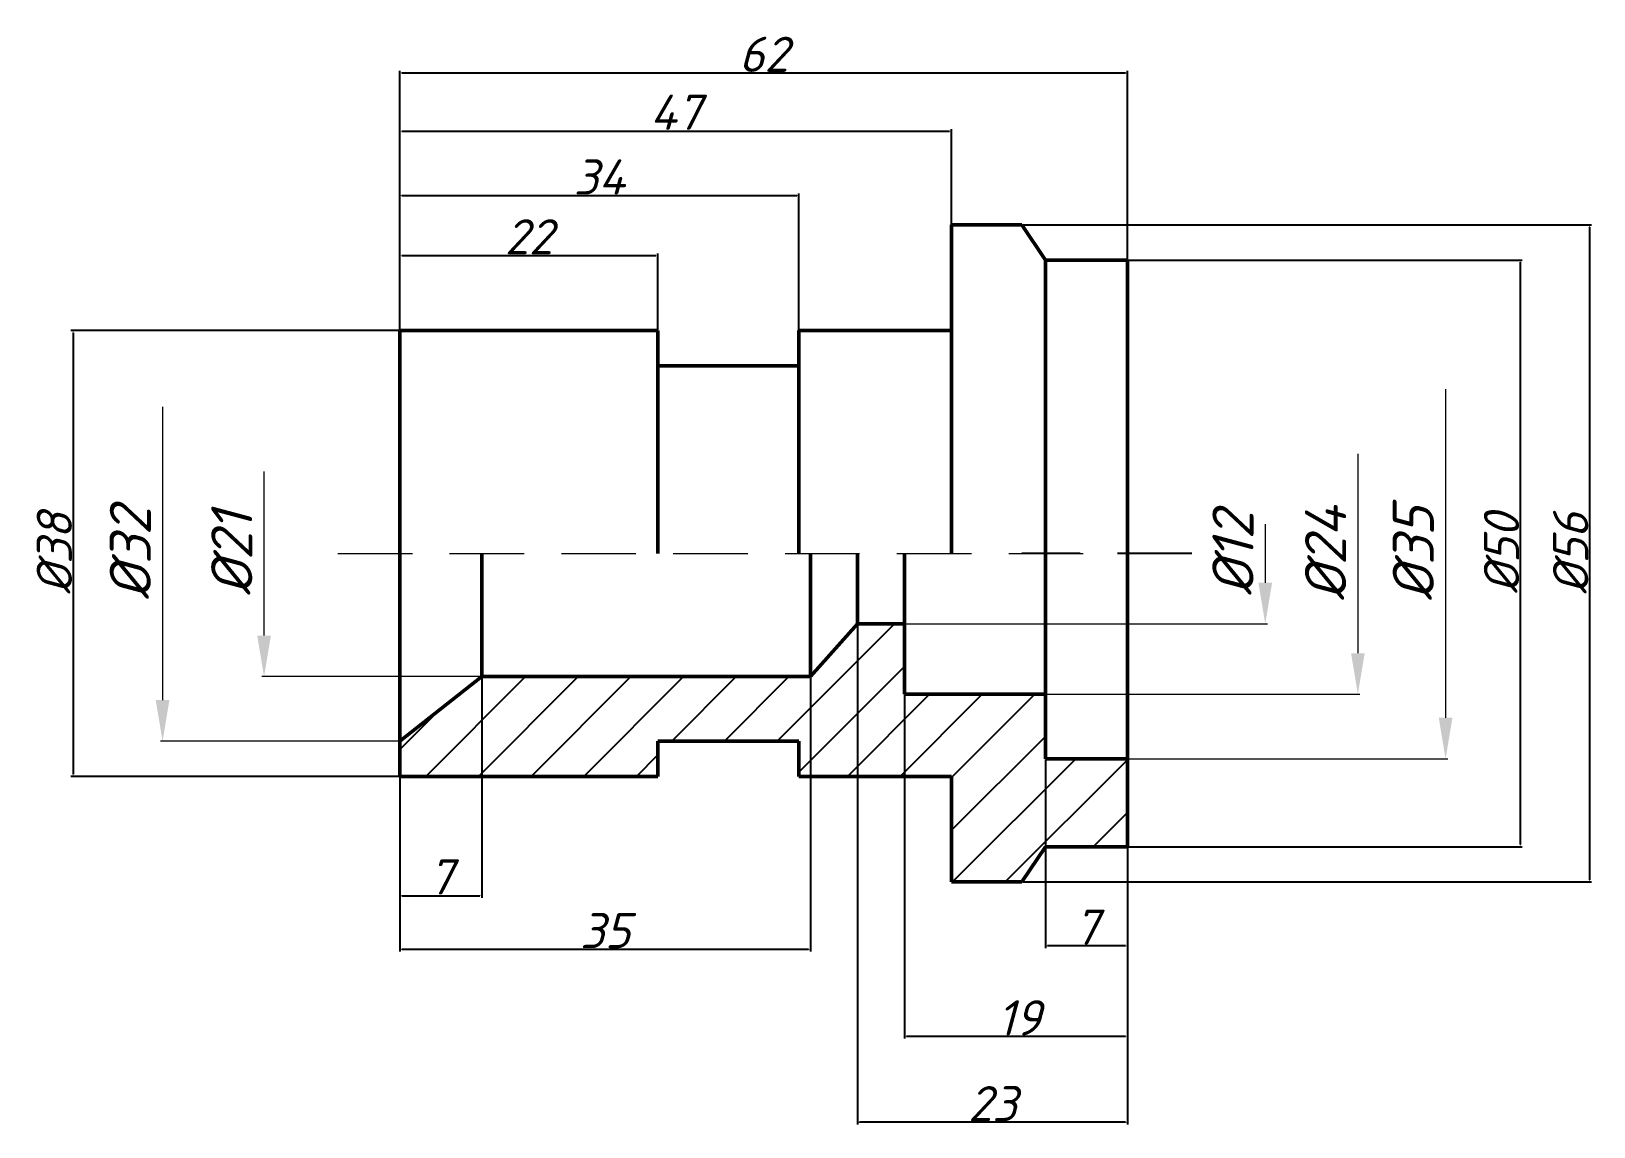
# Model space of a CAD drawing. Header units: millimetres. Extents: x 1307 to 2317, y 1582 to 2235.
# Drawn here: x 1641.2 to 1774.3, y 1582.1 to 1675.5 of the extents above; entities that cross this region are included whole.
import ezdxf

# ---------------------------------------------------------------- set-up
doc = ezdxf.new("R2010")
doc.units = ezdxf.units.MM
doc.linetypes.add('штриховая2', pattern=[9.525, 6.35, -3.175])
doc.linetypes.add('штрихпунктирная2', pattern=[12.7, 6.35, -3.175, 0, -3.175])
doc.styles.get("Standard").update_dxf_attribs({"font": 'isocpeui.ttf', "height": 3})
doc.dimstyles.get("Standard").update_dxf_attribs({"dimtxt": 3, "dimasz": 0.18, "dimexe": 0.18, "dimexo": 0.0625, "dimgap": 0.09, "dimtad": 1, "dimtoh": 1, "dimdec": 0, "dimzin": 0, "dimdsep": 46, "dimtxsty": 'Standard', "dimcen": 0.09, "dimadec": 0, "dimazin": 0, "dimtfac": 1, "dimtdec": 0, "dimtofl": 0, "dimtmove": 0, "dimatfit": 3, "dimfxl": 1, "dimtolj": 1, "dimtzin": 0, "dimarcsym": 0})

# ---------------------------------------------------------------- blocks, each defined once
blk = doc.blocks.new('*D73')
at = {"color": 0, "lineweight": -2, "transparency": 16777216}
for p, q in [((1672.56, 1650.07), (1672.56, 1656.59)), ((1672.74, 1656.41), (1694.38, 1656.41)), ((1694.56, 1650.07), (1694.56, 1656.59))]:
    blk.add_line(p, q, dxfattribs=at)
at = {"color": 0, "lineweight": 15, "transparency": 16777216}
for points in [[(1672.74, 1656.44), (1672.74, 1656.38), (1672.56, 1656.41)], [(1694.38, 1656.44), (1694.38, 1656.38), (1694.56, 1656.41)]]:
    blk.add_solid(points, dxfattribs=at)
at = {"layer": 'Defpoints', "color": 0, "lineweight": 15, "transparency": 16777216}
for p in [(1694.56, 1656.41), (1672.56, 1650.01), (1694.56, 1650.01)]:
    blk.add_point(p, dxfattribs=at)
at = {"color": 0, "lineweight": 15, "transparency": 16777216, "insert": (1683.56, 1658), "char_height": 3, "attachment_point": 5}
blk.add_mtext('\\A1;22', dxfattribs=at)
blk = doc.blocks.new('*D74')
at = {"color": 0, "lineweight": -2, "transparency": 16777216}
for p, q in [((1672.56, 1650.07), (1672.56, 1661.69)), ((1672.74, 1661.51), (1706.38, 1661.51)), ((1706.56, 1647.07), (1706.56, 1661.69))]:
    blk.add_line(p, q, dxfattribs=at)
at = {"color": 0, "lineweight": 15, "transparency": 16777216}
for points in [[(1672.74, 1661.54), (1672.74, 1661.48), (1672.56, 1661.51)], [(1706.38, 1661.54), (1706.38, 1661.48), (1706.56, 1661.51)]]:
    blk.add_solid(points, dxfattribs=at)
at = {"layer": 'Defpoints', "color": 0, "lineweight": 15, "transparency": 16777216}
for p in [(1706.56, 1661.51), (1672.56, 1650.01), (1706.56, 1647.01)]:
    blk.add_point(p, dxfattribs=at)
at = {"color": 0, "lineweight": 15, "transparency": 16777216, "insert": (1689.56, 1663.1), "char_height": 3, "attachment_point": 5}
blk.add_mtext('\\A1;34', dxfattribs=at)
blk = doc.blocks.new('*D75')
at = {"color": 0, "lineweight": -2, "transparency": 16777216}
for p, q in [((1672.56, 1650.07), (1672.56, 1667.19)), ((1672.74, 1667.01), (1719.38, 1667.01)), ((1719.56, 1650.07), (1719.56, 1667.19))]:
    blk.add_line(p, q, dxfattribs=at)
at = {"color": 0, "lineweight": 15, "transparency": 16777216}
for points in [[(1672.74, 1667.04), (1672.74, 1666.98), (1672.56, 1667.01)], [(1719.38, 1667.04), (1719.38, 1666.98), (1719.56, 1667.01)]]:
    blk.add_solid(points, dxfattribs=at)
at = {"layer": 'Defpoints', "color": 0, "lineweight": 15, "transparency": 16777216}
for p in [(1719.56, 1667.01), (1672.56, 1650.01), (1719.56, 1650.01)]:
    blk.add_point(p, dxfattribs=at)
at = {"color": 0, "lineweight": 15, "transparency": 16777216, "insert": (1696.06, 1668.62), "char_height": 3, "attachment_point": 5}
blk.add_mtext('\\A1;47', dxfattribs=at)
blk = doc.blocks.new('*D76')
at = {"color": 0, "lineweight": -2, "transparency": 16777216}
for p, q in [((1672.56, 1650.07), (1672.56, 1672.15)), ((1672.74, 1671.97), (1734.38, 1671.97)), ((1734.56, 1656.07), (1734.56, 1672.15))]:
    blk.add_line(p, q, dxfattribs=at)
at = {"color": 0, "lineweight": 15, "transparency": 16777216}
for points in [[(1672.74, 1672), (1672.74, 1671.94), (1672.56, 1671.97)], [(1734.38, 1672), (1734.38, 1671.94), (1734.56, 1671.97)]]:
    blk.add_solid(points, dxfattribs=at)
at = {"layer": 'Defpoints', "color": 0, "lineweight": 15, "transparency": 16777216}
for p in [(1734.56, 1671.97), (1734.56, 1656.01), (1672.56, 1650.01)]:
    blk.add_point(p, dxfattribs=at)
at = {"color": 0, "lineweight": 15, "transparency": 16777216, "insert": (1703.56, 1673.56), "char_height": 3, "attachment_point": 5}
blk.add_mtext('\\A1;62', dxfattribs=at)
blk = doc.blocks.new('*D77')
at = {"color": 0, "lineweight": -2, "transparency": 16777216}
for p, q in [((1672.5, 1650.01), (1644.55, 1650.01)), ((1644.73, 1649.83), (1644.73, 1612.19)), ((1672.5, 1612.01), (1644.55, 1612.01))]:
    blk.add_line(p, q, dxfattribs=at)
at = {"color": 0, "lineweight": 15, "transparency": 16777216}
for points in [[(1644.7, 1649.83), (1644.76, 1649.83), (1644.73, 1650.01)], [(1644.7, 1612.19), (1644.76, 1612.19), (1644.73, 1612.01)]]:
    blk.add_solid(points, dxfattribs=at)
at = {"layer": 'Defpoints', "color": 0, "lineweight": 15, "transparency": 16777216}
for p in [(1672.56, 1650.01), (1644.73, 1612.01), (1672.56, 1612.01)]:
    blk.add_point(p, dxfattribs=at)
at = {"color": 0, "lineweight": 15, "transparency": 16777216, "insert": (1643.14, 1631.01), "char_height": 3, "attachment_point": 5, "rotation": 90}
blk.add_mtext('\\A1;%%C38', dxfattribs=at)
blk = doc.blocks.new('*D78')
at = {"color": 0, "lineweight": -2, "transparency": 16777216}
for p, q in [((1679.56, 1620.45), (1679.56, 1601.65)), ((1672.56, 1614.95), (1672.56, 1601.65)), ((1672.74, 1601.83), (1679.38, 1601.83))]:
    blk.add_line(p, q, dxfattribs=at)
at = {"color": 0, "lineweight": 15, "transparency": 16777216}
for points in [[(1672.74, 1601.86), (1672.74, 1601.8), (1672.56, 1601.83)], [(1679.38, 1601.86), (1679.38, 1601.8), (1679.56, 1601.83)]]:
    blk.add_solid(points, dxfattribs=at)
at = {"layer": 'Defpoints', "color": 0, "lineweight": 15, "transparency": 16777216}
for p in [(1679.56, 1620.51), (1672.56, 1615.01), (1679.56, 1601.83)]:
    blk.add_point(p, dxfattribs=at)
at = {"color": 0, "lineweight": 15, "transparency": 16777216, "insert": (1676.06, 1603.44), "char_height": 3, "attachment_point": 5}
blk.add_mtext('\\A1;7', dxfattribs=at)
blk = doc.blocks.new('*D79')
at = {"color": 0, "lineweight": -2, "transparency": 16777216}
for p, q in [((1707.56, 1620.45), (1707.56, 1597.09)), ((1672.56, 1611.95), (1672.56, 1597.09)), ((1672.74, 1597.27), (1707.38, 1597.27))]:
    blk.add_line(p, q, dxfattribs=at)
at = {"color": 0, "lineweight": 15, "transparency": 16777216}
for points in [[(1672.74, 1597.3), (1672.74, 1597.24), (1672.56, 1597.27)], [(1707.38, 1597.3), (1707.38, 1597.24), (1707.56, 1597.27)]]:
    blk.add_solid(points, dxfattribs=at)
at = {"layer": 'Defpoints', "color": 0, "lineweight": 15, "transparency": 16777216}
for p in [(1707.56, 1620.51), (1672.56, 1612.01), (1707.56, 1597.27)]:
    blk.add_point(p, dxfattribs=at)
at = {"color": 0, "lineweight": 15, "transparency": 16777216, "insert": (1690.06, 1598.86), "char_height": 3, "attachment_point": 5}
blk.add_mtext('\\A1;35', dxfattribs=at)
blk = doc.blocks.new('*D80')
at = {"color": 0, "lineweight": -2, "transparency": 16777216}
for p, q in [((1727.56, 1613.45), (1727.56, 1597.37)), ((1734.56, 1613.45), (1734.56, 1597.37)), ((1734.38, 1597.55), (1727.74, 1597.55))]:
    blk.add_line(p, q, dxfattribs=at)
at = {"color": 0, "lineweight": 15, "transparency": 16777216}
for points in [[(1727.74, 1597.58), (1727.74, 1597.52), (1727.56, 1597.55)], [(1734.38, 1597.58), (1734.38, 1597.52), (1734.56, 1597.55)]]:
    blk.add_solid(points, dxfattribs=at)
at = {"layer": 'Defpoints', "color": 0, "lineweight": 15, "transparency": 16777216}
for p in [(1727.56, 1613.51), (1734.56, 1613.51), (1727.56, 1597.55)]:
    blk.add_point(p, dxfattribs=at)
at = {"color": 0, "lineweight": 15, "transparency": 16777216, "insert": (1731.06, 1599.16), "char_height": 3, "attachment_point": 5}
blk.add_mtext('\\A1;7', dxfattribs=at)
blk = doc.blocks.new('*D81')
at = {"color": 0, "lineweight": -2, "transparency": 16777216}
for p, q in [((1715.56, 1618.95), (1715.56, 1589.66)), ((1734.56, 1613.45), (1734.56, 1589.66)), ((1734.38, 1589.84), (1715.74, 1589.84))]:
    blk.add_line(p, q, dxfattribs=at)
at = {"color": 0, "lineweight": 15, "transparency": 16777216}
for points in [[(1715.74, 1589.87), (1715.74, 1589.81), (1715.56, 1589.84)], [(1734.38, 1589.87), (1734.38, 1589.81), (1734.56, 1589.84)]]:
    blk.add_solid(points, dxfattribs=at)
at = {"layer": 'Defpoints', "color": 0, "lineweight": 15, "transparency": 16777216}
for p in [(1715.56, 1619.01), (1734.56, 1613.51), (1715.56, 1589.84)]:
    blk.add_point(p, dxfattribs=at)
at = {"color": 0, "lineweight": 15, "transparency": 16777216, "insert": (1725.32, 1591.43), "char_height": 3, "attachment_point": 5}
blk.add_mtext('\\A1;19', dxfattribs=at)
blk = doc.blocks.new('*D82')
at = {"color": 0, "lineweight": -2, "transparency": 16777216}
for p, q in [((1711.56, 1624.95), (1711.56, 1582.34)), ((1734.56, 1613.45), (1734.56, 1582.34)), ((1734.38, 1582.52), (1711.74, 1582.52))]:
    blk.add_line(p, q, dxfattribs=at)
at = {"color": 0, "lineweight": 15, "transparency": 16777216}
for points in [[(1711.74, 1582.55), (1711.74, 1582.49), (1711.56, 1582.52)], [(1734.38, 1582.55), (1734.38, 1582.49), (1734.56, 1582.52)]]:
    blk.add_solid(points, dxfattribs=at)
at = {"layer": 'Defpoints', "color": 0, "lineweight": 15, "transparency": 16777216}
for p in [(1711.56, 1625.01), (1734.56, 1613.51), (1711.56, 1582.52)]:
    blk.add_point(p, dxfattribs=at)
at = {"color": 0, "lineweight": 15, "transparency": 16777216, "insert": (1723.06, 1584.11), "char_height": 3, "attachment_point": 5}
blk.add_mtext('\\A1;23', dxfattribs=at)
blk = doc.blocks.new('*D83')
at = {"color": 0, "lineweight": -2, "transparency": 16777216}
for p, q in [((1725.62, 1659.01), (1774.08, 1659.01)), ((1773.9, 1658.83), (1773.9, 1603.19)), ((1725.62, 1603.01), (1774.08, 1603.01))]:
    blk.add_line(p, q, dxfattribs=at)
at = {"color": 0, "lineweight": 15, "transparency": 16777216}
for points in [[(1773.87, 1658.83), (1773.93, 1658.83), (1773.9, 1659.01)], [(1773.87, 1603.19), (1773.93, 1603.19), (1773.9, 1603.01)]]:
    blk.add_solid(points, dxfattribs=at)
at = {"layer": 'Defpoints', "color": 0, "lineweight": 15, "transparency": 16777216}
for p in [(1725.56, 1659.01), (1725.56, 1603.01), (1773.9, 1603.01)]:
    blk.add_point(p, dxfattribs=at)
at = {"color": 0, "lineweight": 15, "transparency": 16777216, "insert": (1772.31, 1631.01), "char_height": 3, "attachment_point": 5, "rotation": 90}
blk.add_mtext('\\A1;%%C56', dxfattribs=at)
blk = doc.blocks.new('*D84')
at = {"color": 0, "lineweight": -2, "transparency": 16777216}
for p, q in [((1734.62, 1656.01), (1768.19, 1656.01)), ((1768.01, 1655.83), (1768.01, 1606.19)), ((1734.62, 1606.01), (1768.19, 1606.01))]:
    blk.add_line(p, q, dxfattribs=at)
at = {"color": 0, "lineweight": 15, "transparency": 16777216}
for points in [[(1767.98, 1655.83), (1768.04, 1655.83), (1768.01, 1656.01)], [(1767.98, 1606.19), (1768.04, 1606.19), (1768.01, 1606.01)]]:
    blk.add_solid(points, dxfattribs=at)
at = {"layer": 'Defpoints', "color": 0, "lineweight": 15, "transparency": 16777216}
for p in [(1734.56, 1656.01), (1734.56, 1606.01), (1768.01, 1606.01)]:
    blk.add_point(p, dxfattribs=at)
at = {"color": 0, "lineweight": 15, "transparency": 16777216, "insert": (1766.42, 1631.01), "char_height": 3, "attachment_point": 5, "rotation": 90}
blk.add_mtext('\\A1;%%C50', dxfattribs=at)

msp = doc.modelspace()

# ---------------------------------------------------------------- hatches: boundary and pattern name
at = {"linetype": 'штрихпунктирная2'}
h = msp.add_hatch(dxfattribs=at)
h.set_pattern_fill('ANSI31', color=256)
h.set_pattern_definition([(45, (-134.8906, -502.9794), (-2.245064, 2.245064), [])])
h.paths.add_polyline_path([(1679.561, 1620.51), (1672.561, 1615.01), (1672.561, 1612.01), (1694.561, 1612.01), (1694.561, 1615.01), (1706.561, 1615.01), (1706.561, 1612.01), (1719.561, 1612.01), (1719.561, 1603.01), (1725.561, 1603.01), (1727.561, 1606.01), (1734.561, 1606.01), (1734.561, 1613.51), (1727.561, 1613.51), (1727.561, 1619.01), (1715.561, 1619.01), (1715.561, 1625.01), (1711.561, 1625.01), (1707.561, 1620.51)])

# ---------------------------------------------------------------- linework, layer by layer
at = {"lineweight": 50}
for p, q in [((1719.561, 1650.01), (1719.561, 1659.01)), ((1719.561, 1659.01), (1725.561, 1659.01)), ((1725.561, 1659.01), (1727.561, 1656.01)), ((1727.561, 1656.01), (1734.561, 1656.01)), ((1727.561, 1656.01), (1727.561, 1631.01)), ((1734.561, 1656.01), (1734.561, 1648.51)), ((1672.561, 1612.01), (1672.561, 1650.01)), ((1672.561, 1650.01), (1672.561, 1647.01)), ((1672.561, 1650.01), (1694.561, 1650.01)), ((1694.561, 1650.01), (1694.561, 1647.01)), ((1706.561, 1647.01), (1706.561, 1650.01)), ((1706.561, 1650.01), (1719.561, 1650.01)), ((1719.561, 1650.01), (1719.561, 1631.01)), ((1734.561, 1613.51), (1734.561, 1648.51)), ((1694.561, 1647.01), (1706.561, 1647.01)), ((1694.561, 1647.01), (1694.561, 1631.01)), ((1706.561, 1647.01), (1706.561, 1631.01)), ((1679.561, 1620.51), (1679.561, 1631.01)), ((1707.561, 1620.51), (1707.561, 1631.01)), ((1711.561, 1631.01), (1711.561, 1625.01)), ((1715.561, 1631.01), (1715.561, 1619.01)), ((1727.561, 1619.01), (1727.561, 1631.01)), ((1711.561, 1625.01), (1707.561, 1620.51)), ((1711.561, 1625.01), (1715.561, 1625.01)), ((1672.561, 1615.01), (1679.561, 1620.51)), ((1679.561, 1620.51), (1707.561, 1620.51)), ((1715.561, 1619.01), (1727.561, 1619.01)), ((1727.561, 1619.01), (1727.561, 1613.51)), ((1672.561, 1612.01), (1672.561, 1615.01)), ((1694.561, 1612.01), (1694.561, 1615.01)), ((1694.561, 1615.01), (1706.561, 1615.01)), ((1706.561, 1615.01), (1706.561, 1612.01)), ((1734.561, 1613.51), (1727.561, 1613.51)), ((1734.561, 1606.01), (1734.561, 1613.51)), ((1672.561, 1612.01), (1694.561, 1612.01)), ((1706.561, 1612.01), (1719.561, 1612.01)), ((1719.561, 1612.01), (1719.561, 1603.01)), ((1725.561, 1603.01), (1727.561, 1606.01)), ((1727.561, 1606.01), (1734.561, 1606.01)), ((1719.561, 1603.01), (1725.561, 1603.01))]:
    msp.add_line(p, q, dxfattribs=at)
at = {"lineweight": 15}
for p, q in [((1761.655, 1645.01), (1761.655, 1617.01)), ((1652.359, 1643.51), (1652.359, 1618.51)), ((1754.18, 1639.51), (1754.18, 1622.51)), ((1661.002, 1624.01), (1661.002, 1638.01)), ((1746.292, 1633.51), (1746.292, 1628.51)), ((1713.124, 1625.01), (1746.472, 1625.01)), ((1679.499, 1620.51), (1660.822, 1620.51)), ((1722.624, 1619.01), (1754.36, 1619.01)), ((1672.499, 1615.01), (1652.179, 1615.01)), ((1731.124, 1613.51), (1761.835, 1613.51))]:
    msp.add_line(p, q, dxfattribs=at)
at = {"linetype": 'штриховая2', "lineweight": 15}
msp.add_line((1667.284, 1631.01), (1740.047, 1631.01), dxfattribs=at)
at = {"linetype": 'штриховая2'}
msp.add_line((1740.047, 1631.01), (1725.561, 1631.01), dxfattribs=at)
at = {"lineweight": 15}
for points in [[(1745.709, 1628.51), (1746.875, 1628.51), (1746.292, 1625.01)], [(1660.419, 1624.01), (1661.585, 1624.01), (1661.002, 1620.51)], [(1753.597, 1622.51), (1754.764, 1622.51), (1754.18, 1619.01)], [(1651.776, 1618.51), (1652.942, 1618.51), (1652.359, 1615.01)], [(1761.071, 1617.01), (1762.238, 1617.01), (1761.655, 1613.51)]]:
    msp.add_solid(points, dxfattribs=at)

# ---------------------------------------------------------------- texts
at = {"lineweight": 15, "char_height": 3.5, "attachment_point": 5, "rotation": 90}
for s, insert in [('\\A1;%%C32', (1649.609, 1631.01)), ('\\A1;%%C21', (1658.252, 1631.01)), ('\\A1;%%C12', (1743.542, 1631.01)), ('\\A1;%%C24', (1751.43, 1631.01)), ('\\A1;%%C35', (1758.905, 1631.01))]:
    msp.add_mtext(s, dxfattribs=dict(at, insert=insert))

# ---------------------------------------------------------------- dimensions: what is measured, and where the dimension line sits
at = {"lineweight": 15}
for base, p1, p2, picture, middle in [((1734.561, 1671.967), (1672.561, 1650.01), (1734.561, 1656.01), '*D76', (1703.561, 1673.557)), ((1719.561, 1667.006), (1672.561, 1650.01), (1719.561, 1650.01), '*D75', (1696.061, 1668.616)), ((1706.561, 1661.51), (1672.561, 1650.01), (1706.561, 1647.01), '*D74', (1689.561, 1663.1)), ((1694.561, 1656.415), (1672.561, 1650.01), (1694.561, 1650.01), '*D73', (1683.561, 1658.005)), ((1679.561, 1601.832), (1672.561, 1615.01), (1679.561, 1620.51), '*D78', (1676.061, 1603.441)), ((1707.561, 1597.273), (1672.561, 1612.01), (1707.561, 1620.51), '*D79', (1690.061, 1598.863))]:
    dim = msp.add_linear_dim(base=base, p1=p1, p2=p2, dimstyle='Standard', dxfattribs=at)
    dim.commit()
    dim.dimension.update_dxf_attribs({"geometry": picture, "text_midpoint": middle})
for base, p1, p2, picture, middle in [((1773.897, 1603.01), (1725.561, 1659.01), (1725.561, 1603.01), '*D83', (1773.897, 1631.01)), ((1768.013, 1606.01), (1734.561, 1656.01), (1734.561, 1606.01), '*D84', (1768.013, 1631.01)), ((1644.729, 1612.01), (1672.561, 1650.01), (1672.561, 1612.01), '*D77', (1644.729, 1631.01))]:
    dim = msp.add_linear_dim(base=base, p1=p1, p2=p2, angle=90, text='%%C<>', dimstyle='Standard', dxfattribs=at)
    dim.commit()
    dim.dimension.update_dxf_attribs({"geometry": picture, "text_midpoint": middle, "dimtype": 160})
for base, p2, picture, middle in [((1711.561, 1582.519), (1711.561, 1625.01), '*D82', (1723.061, 1582.519)), ((1715.561, 1589.843), (1715.561, 1619.01), '*D81', (1725.32, 1589.843)), ((1727.561, 1597.548), (1727.561, 1613.51), '*D80', (1731.061, 1597.548))]:
    dim = msp.add_linear_dim(base=base, p1=(1734.561, 1613.51), p2=p2, dimstyle='Standard', dxfattribs=at)
    dim.commit()
    dim.dimension.update_dxf_attribs({"geometry": picture, "text_midpoint": middle, "dimtype": 160})

doc.saveas('drawing.dxf')
